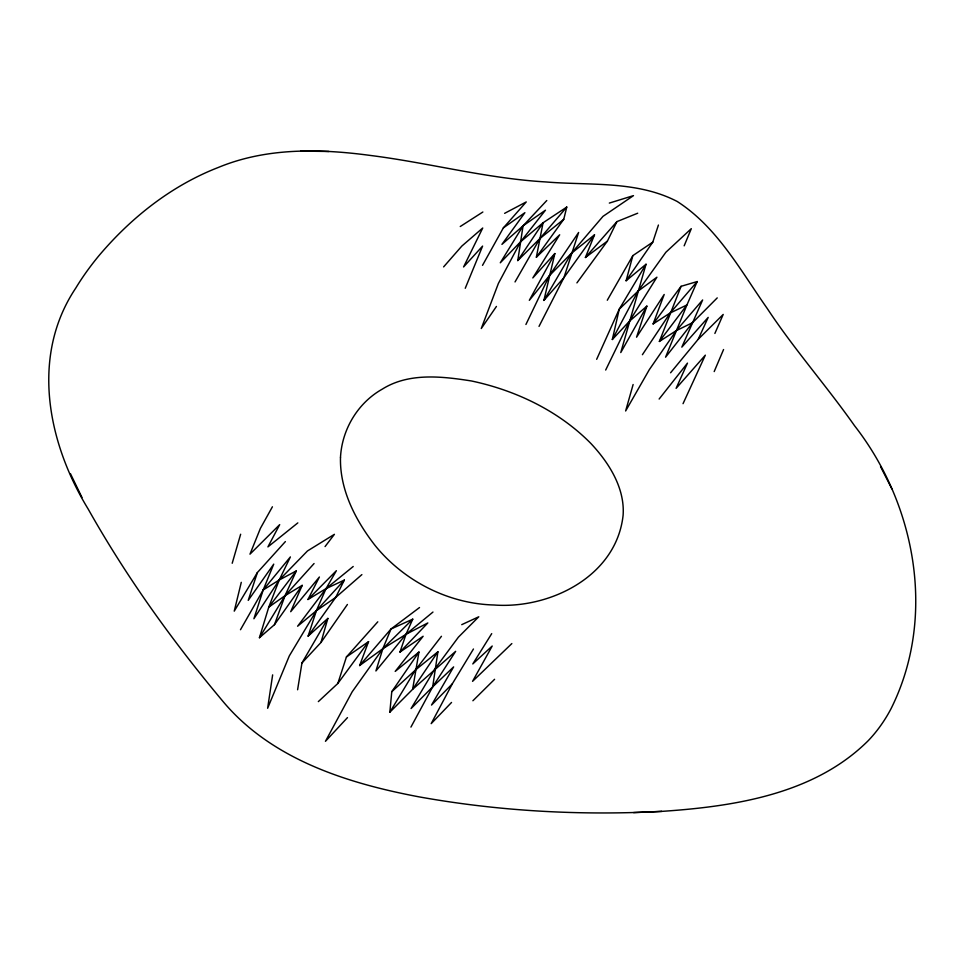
<?xml version="1.0" encoding="UTF-8"?>
<svg xmlns="http://www.w3.org/2000/svg" width="964" height="964" viewBox="0 0 964 964"><rect width="100%" height="100%" fill="white"/><g stroke="black" fill="none" stroke-linecap="round" stroke-linejoin="round"><path stroke-width="1.45" d="M389.842 712.215L391.77 691.706L418.942 652.062L412.628 689.32L389.842 712.215L415.327 670.113L441.452 636.288M410.929 727.097L432.691 686.826L437.909 651.772L415.327 670.113L391.77 691.706M272.643 674.872L267.63 708.275L289.308 655.906L316.349 610.742L326.037 588.63L336.376 570.688L307.95 599.5L319.397 577.002L290.694 611.706L302.178 585.365L285.031 595.68L268.751 607.139L259.437 637.722L274.451 624.696L302.178 585.365M566.772 207.067L543.057 222.78L536.358 257.219L563.759 219.298L566.772 207.067L539.9 238.554L517.788 260.569L523.054 225.841L546.781 200.524M297.599 689.766L301.949 662.967L327.856 618.394L308.118 636.132L316.349 610.742L344.329 580.075L326.037 588.63L307.95 599.5M554.842 253.544L529.32 300.334L549.396 275.656L571.495 253.219L594.511 234.818L563.94 277.62L543.901 300.419L554.842 253.544L532.815 277.933L559.686 234.782L536.358 257.219M653.122 323.928L681.078 286.32L697.189 281.56L686.922 304.961L670.197 312.987L653.122 323.928L664.196 294.478L636.553 337.195L646.868 306.118L629.359 321.325L612.333 339.509L619.237 309.203L646.013 264.244L626.118 280.753L632.842 255.629L652.797 242.121L658.424 225.046M241.277 582.34L234.24 611.14L257.376 572.568L285.392 541.575M633.119 384.516L625.636 410.977L649.314 369.658L676.27 330.652L702.636 299.973L681.825 347.136L708.191 317.385L698.249 339.22L670.583 372.779M301.949 662.967L320.988 642.446L327.856 618.394M232.203 563.265L240.651 534.237M646.013 264.244L620.768 352.571L646.868 306.118M257.376 572.568L248.23 600.367L273.74 564.133L263.172 589.992L253.906 618.743L279.223 580.015L290.381 556.927L263.172 589.992L240.482 629.721M318.337 701.611L337.834 683.464L346.413 656.978L377.792 621.816M418.942 652.062L395.204 671.402L423.136 636.264L399.976 652.062L406.001 634.312L412.761 619.165L391.01 628.998L359.62 665.546L368.561 641.65L346.413 656.978M274.451 624.696L285.031 595.68L296.334 570.893L279.223 580.015L263.172 589.992M717.24 297.888L692.574 322.675L676.27 330.652L659.376 341.449L681.078 286.32M637.698 213.213L616.912 221.624L607.416 241.096L585.401 257.496L594.511 234.818M465.251 288.284L482.603 246.085L463.576 266.956L482.735 228.01L461.864 246.049L443.609 266.895M684.163 245.832L691.309 228.661L665.847 252.279L637.987 291.2L612.333 339.509M714.191 371.574L723.566 349.522M714.878 333.448L723.205 314.433L698.249 339.22M596.668 359.319L619.237 309.203L637.987 291.2L656.918 277.198L629.359 321.325L605.681 370.043M683.042 403.675L705.335 355.162L676.101 388.359L687.477 363.115L659.135 399.036M525.922 324.482L549.396 275.656L578.617 232.469L563.94 277.62L539.021 326.386M344.329 580.075L335.713 597.415L308.118 636.132M473.457 649.001L452.273 683.898L431.185 723.639L451.538 702.455M272.414 506.787L260.425 528.32L249.977 554.167L279.693 524.633L267.92 546.901L297.828 522.886M482.518 265.353L503.353 227.89L526.26 201.934L504.618 213.345M515.029 281.946L539.9 238.554L563.759 219.298M607.284 300.238L632.842 255.629M543.901 300.419L571.495 253.219L602.982 216.37L633.481 195.632L609.332 203.079M259.437 637.722L285.031 595.68L314.071 563.53M496.436 306.432L481.277 328.519L498.388 283.44L520.62 241.747L545.467 210.188L523.054 225.841L500.292 262.798L520.62 241.747L543.057 222.78L517.788 260.569M491.712 633.637L472.794 663.943L492.206 646.025L472.565 681.331L511.848 643.566M461.744 624.66L478.771 616.779L458.406 637.168L434.86 668.92L411.086 708.528L432.691 686.826L455.647 651.339L412.628 689.32L437.909 651.772M642.41 354.704L670.197 312.987L697.189 281.56M626.118 280.753L652.797 242.121M320.988 642.446L347.414 604.464M576.918 282.886L607.416 241.096M337.834 683.464L368.561 641.65M659.376 341.449L686.922 304.961L665.558 357.21L692.574 322.675M296.334 570.893L268.751 607.139L279.223 580.015L307.48 550.95L334.412 534.321L325.061 546.576M585.401 257.496L616.912 221.624M347.474 717.614L325.458 741.304L352.173 691.815L382.841 648.724L412.761 619.165M399.976 652.062L427.823 622.937L406.001 634.312L382.841 648.724L359.62 665.546M452.273 683.898L431.523 705.07L453.634 666.895L432.691 686.826M472.902 700.756L494.592 679.295M523.054 225.841L501.931 244.374L524.898 212.683L503.353 227.89M361.886 574.604L335.713 597.415L316.349 610.742L297.611 626.226L326.037 588.63L353.21 566.495M432.969 612.056L406.001 634.312L375.912 670.956L382.841 648.724L391.01 628.998L419.521 607.537M460.25 226.516L482.856 212.02M661.653 811.387C734.339 806.494 814.399 794.324 868.263 740.641A138.334 114.294 -85.3 0 0 890.989 708.805C936.659 617.587 916.053 504.546 854.55 425.739C826.497 385.889 794.131 349.245 767.272 308.54C740.533 270.523 717.3 227.227 677.162 201.452C636.674 180.413 589.619 185.63 545.636 181.931C486.591 178.473 429.197 162.892 370.658 155.481C319.915 148.637 266.486 147.504 218.346 167.447C171.399 185.654 130.791 217.828 98.557 256.147A138.334 59.093 -45 0 0 75.831 287.983C30.149 356.222 47.766 443.03 88.194 509.076C126.296 576.785 171.893 640.265 221.66 699.84C270.149 758.945 346.341 783.093 418.822 796.818C498.822 811.218 580.509 815.701 661.653 811.387L633.589 812.592M300.66 151.095L328.929 151.469M880.53 466.564L891.857 488.82M70.444 473.673L81.988 497.496M340.497 457.285C339.557 489.531 355.559 520.403 374.96 545.323C403.591 580.786 448.176 603.777 493.93 604.994C550.095 609.212 616.538 576.231 623.118 515.162C624.985 487.917 608.814 462.551 590.799 443.392C558.807 410.941 515.788 390.36 471.468 380.973C442.018 376.334 408.724 372.453 382.226 389.167C357.801 402.904 341.979 429.45 340.497 457.285"/></g></svg>
